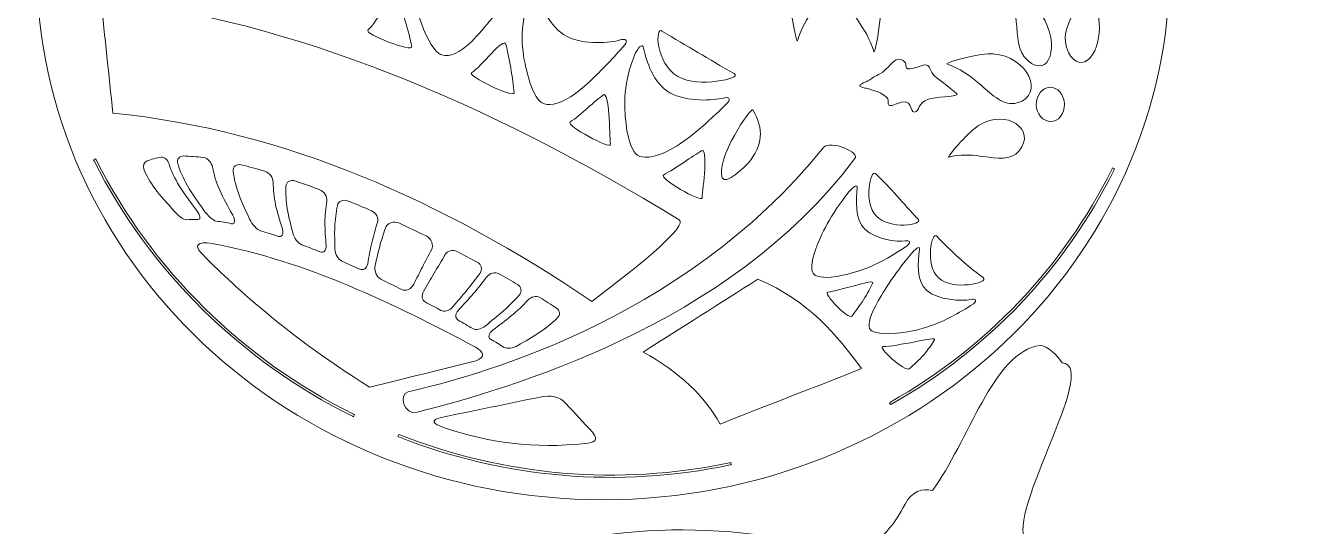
# Model space of a CAD drawing. Header units: centimetres. Extents: x -22.5 to 21.2, y -16.4 to 15.5.
# Drawn here: x -22.54 to -7.45, y -0.91 to 4.98 of the extents above; entities that cross this region are included whole.
import ezdxf

# ---------------------------------------------------------------- set-up
doc = ezdxf.new("R2010")
doc.units = ezdxf.units.CM
doc.header["$MEASUREMENT"] = 0
doc.layers.add('layer 1', color=7, linetype='Continuous')

msp = doc.modelspace()

# ---------------------------------------------------------------- linework, layer by layer
at = {"layer": 'layer 1', "color": 250, "lineweight": 9}
for points, knots in [([(-9.06536, 5.69932), (-9.06784, 5.69932), (-9.06914, 5.69932), (-9.06914, 5.69932), (-9.06914, 5.69932), (-8.92865, 7.80084), (-9.8198, 9.93828), (-11.4988, 11.32649), (-11.4988, 11.32649), (-11.52629, 11.44454), (-11.5877, 11.63869), (-11.6837, 11.72987), (-11.6837, 11.72987), (-11.97828, 11.96135), (-11.42037, 12.57154), (-11.77544, 12.74838), (-11.77544, 12.74838), (-12.1509, 12.94857), (-10.91594, 14.83874), (-11.38669, 14.86923), (-11.38669, 14.86923), (-11.42521, 14.9367), (-11.56457, 15.08459), (-11.64624, 15.07427), (-11.64624, 15.07427), (-12.19786, 15.00457), (-12.49537, 13.92631), (-12.91246, 13.36741), (-12.91246, 13.36741), (-13.03745, 13.39022), (-13.15153, 13.36417), (-13.23609, 13.20498), (-13.23609, 13.20498), (-13.35725, 12.98451), (-13.48688, 12.78333), (-13.6657, 12.76017), (-13.6657, 12.76017), (-13.79674, 12.74318), (-14.00272, 12.71655), (-14.15212, 12.68315), (-14.15212, 12.68315), (-17.14998, 13.46375), (-20.36092, 12.11421), (-21.76948, 9.28622), (-21.76948, 9.28622), (-22.34258, 8.13559), (-22.5406, 6.89419), (-22.41024, 5.69698), (-22.41024, 5.69698), (-22.41016, 5.6962), (-22.4097, 5.69932), (-22.41049, 5.69932), (-22.41049, 5.69932), (-22.41049, 2.2202), (-19.42309, -0.60017), (-15.73793, -0.60017), (-15.73793, -0.60017), (-12.05276, -0.60017), (-9.06536, 2.2202), (-9.06536, 5.69932)], [0, 0, 0, 0, 0.0625, 0.0625, 0.0625, 0.0625, 0.125, 0.125, 0.125, 0.125, 0.1875, 0.1875, 0.1875, 0.1875, 0.25, 0.25, 0.25, 0.25, 0.3125, 0.3125, 0.3125, 0.3125, 0.375, 0.375, 0.375, 0.375, 0.4375, 0.4375, 0.4375, 0.4375, 0.5, 0.5, 0.5, 0.5, 0.5625, 0.5625, 0.5625, 0.5625, 0.625, 0.625, 0.625, 0.625, 0.6875, 0.6875, 0.6875, 0.6875, 0.75, 0.75, 0.75, 0.75, 0.8125, 0.8125, 0.8125, 0.8125, 0.875, 0.875, 0.875, 0.875, 1, 1, 1, 1]), ([(-17.92928, 5.93019), (-17.8933, 6.03159), (-17.85942, 6.0501), (-17.84253, 6.00112), (-17.84253, 6.00112), (-17.79153, 5.85323), (-17.67228, 5.58118), (-17.46158, 5.48963), (-17.46158, 5.48963), (-17.24145, 5.39394), (-16.93162, 5.44023), (-16.82309, 5.4816), (-16.82309, 5.4816), (-16.76869, 5.50238), (-16.72317, 5.48734), (-16.76256, 5.42779), (-16.76256, 5.42779), (-16.89424, 5.25496), (-17.0095, 5.11927), (-17.1027, 5.00603), (-17.1027, 5.00603), (-17.19404, 4.89498), (-17.27108, 4.80903), (-17.34004, 4.74964), (-17.34004, 4.74964), (-17.47669, 4.63194), (-17.59284, 4.61626), (-17.65458, 4.64419), (-17.65458, 4.64419), (-17.71721, 4.67248), (-17.80474, 4.79938), (-17.8841, 5.02322), (-17.8841, 5.02322), (-17.9238, 5.1351), (-17.96365, 5.26967), (-17.97812, 5.4249), (-17.97812, 5.4249), (-17.99232, 5.57658), (-17.97849, 5.74759), (-17.92928, 5.93019)], [0, 0, 0, 0, 0.09090909, 0.09090909, 0.09090909, 0.09090909, 0.18181818, 0.18181818, 0.18181818, 0.18181818, 0.27272727, 0.27272727, 0.27272727, 0.27272727, 0.36363636, 0.36363636, 0.36363636, 0.36363636, 0.45454545, 0.45454545, 0.45454545, 0.45454545, 0.54545455, 0.54545455, 0.54545455, 0.54545455, 0.63636364, 0.63636364, 0.63636364, 0.63636364, 0.72727273, 0.72727273, 0.72727273, 0.72727273, 0.81818182, 0.81818182, 0.81818182, 0.81818182, 1, 1, 1, 1]), ([(-13.45321, 4.80592), (-13.4792, 4.84812), (-13.54956, 5.2312), (-13.54008, 5.38236), (-13.54008, 5.38236), (-13.51316, 5.81147), (-13.14436, 5.99222), (-13.06856, 5.6383), (-13.06856, 5.6383), (-13.0334, 5.47418), (-13.148, 5.3371), (-13.2403, 5.20667), (-13.2403, 5.20667), (-13.32189, 5.09138), (-13.3767, 5.01562), (-13.43373, 4.85836), (-13.43373, 4.85836), (-13.43906, 4.84371), (-13.45157, 4.8033), (-13.45321, 4.80592)], [0, 0, 0, 0, 0.16666667, 0.16666667, 0.16666667, 0.16666667, 0.33333333, 0.33333333, 0.33333333, 0.33333333, 0.5, 0.5, 0.5, 0.5, 0.66666667, 0.66666667, 0.66666667, 0.66666667, 1, 1, 1, 1]), ([(-12.54894, 4.67596), (-12.52384, 4.71678), (-12.46078, 5.09568), (-12.47028, 5.24762), (-12.47028, 5.24762), (-12.49706, 5.67694), (-12.85765, 5.8748), (-12.93616, 5.52367), (-12.93616, 5.52367), (-12.97273, 5.36007), (-12.85664, 5.21655), (-12.76533, 5.08246), (-12.76533, 5.08246), (-12.68388, 4.96276), (-12.62996, 4.88708), (-12.56753, 4.72874), (-12.56753, 4.72874), (-12.56169, 4.71383), (-12.55014, 4.67402), (-12.54894, 4.67596)], [0, 0, 0, 0, 0.16666667, 0.16666667, 0.16666667, 0.16666667, 0.33333333, 0.33333333, 0.33333333, 0.33333333, 0.5, 0.5, 0.5, 0.5, 0.66666667, 0.66666667, 0.66666667, 0.66666667, 1, 1, 1, 1]), ([(-10.04744, 5.6037), (-10.0213, 5.5627), (-9.90848, 5.17954), (-9.89768, 5.02332), (-9.89768, 5.02332), (-9.86714, 4.58172), (-10.16909, 4.37627), (-10.28166, 4.72955), (-10.28166, 4.72955), (-10.33384, 4.89316), (-10.24632, 5.0386), (-10.1813, 5.17808), (-10.1813, 5.17808), (-10.12385, 5.30116), (-10.08722, 5.38375), (-10.056, 5.54638), (-10.056, 5.54638), (-10.05286, 5.56288), (-10.04834, 5.60515), (-10.04744, 5.6037)], [0, 0, 0, 0, 0.16666667, 0.16666667, 0.16666667, 0.16666667, 0.33333333, 0.33333333, 0.33333333, 0.33333333, 0.5, 0.5, 0.5, 0.5, 0.66666667, 0.66666667, 0.66666667, 0.66666667, 1, 1, 1, 1]), ([(-10.95692, 5.49295), (-10.91453, 5.47783), (-10.65433, 5.23234), (-10.57418, 5.10666), (-10.57418, 5.10666), (-10.34829, 4.75226), (-10.4857, 4.35338), (-10.73994, 4.57371), (-10.73994, 4.57371), (-10.86068, 4.67836), (-10.86072, 4.86486), (-10.87388, 5.0323), (-10.87388, 5.0323), (-10.88544, 5.17898), (-10.89094, 5.27734), (-10.93914, 5.43855), (-10.93914, 5.43855), (-10.9433, 5.45252), (-10.95832, 5.49342), (-10.95692, 5.49295)], [0, 0, 0, 0, 0.16666667, 0.16666667, 0.16666667, 0.16666667, 0.33333333, 0.33333333, 0.33333333, 0.33333333, 0.5, 0.5, 0.5, 0.5, 0.66666667, 0.66666667, 0.66666667, 0.66666667, 1, 1, 1, 1]), ([(-21.65405, 5.29526), (-19.37206, 5.04246), (-17.10365, 4.0762), (-14.84308, 2.69746), (-14.84308, 2.69746), (-14.74956, 2.62708), (-15.20913, 2.23947), (-15.87104, 1.73587), (-15.87104, 1.73587), (-17.62676, 2.91879), (-19.48136, 3.75064), (-21.51318, 3.95375), (-21.51318, 3.95375), (-21.5601, 4.40092), (-21.60709, 4.84807), (-21.65405, 5.29526)], [0, 0, 0, 0, 0.2, 0.2, 0.2, 0.2, 0.4, 0.4, 0.4, 0.4, 0.6, 0.6, 0.6, 0.6, 1, 1, 1, 1]), ([(-18.50908, 4.93172), (-18.56156, 4.89074), (-17.97902, 4.66295), (-17.99317, 4.73803), (-17.99317, 4.73803), (-18.00832, 4.81852), (-18.03897, 4.93148), (-18.07084, 5.04196), (-18.07084, 5.04196), (-18.10305, 5.15356), (-18.13593, 5.26142), (-18.15781, 5.32914), (-18.15781, 5.32914), (-18.17334, 5.37726), (-18.2437, 5.30192), (-18.31337, 5.2), (-18.31337, 5.2), (-18.38318, 5.09784), (-18.45992, 4.97015), (-18.50908, 4.93172)], [0, 0, 0, 0, 0.16666667, 0.16666667, 0.16666667, 0.16666667, 0.33333333, 0.33333333, 0.33333333, 0.33333333, 0.5, 0.5, 0.5, 0.5, 0.66666667, 0.66666667, 0.66666667, 0.66666667, 1, 1, 1, 1]), ([(-16.60946, 5.32206), (-16.56713, 5.41874), (-16.53349, 5.43364), (-16.51977, 5.38526), (-16.51977, 5.38526), (-16.47706, 5.23508), (-16.37561, 4.9634), (-16.17101, 4.85982), (-16.17101, 4.85982), (-15.96094, 4.75351), (-15.64782, 4.78114), (-15.53976, 4.81583), (-15.53976, 4.81583), (-15.48378, 4.83382), (-15.44036, 4.8166), (-15.48301, 4.76023), (-15.48301, 4.76023), (-15.62505, 4.59779), (-15.74856, 4.4711), (-15.85222, 4.36967), (-15.85222, 4.36967), (-15.955, 4.26911), (-16.04493, 4.19587), (-16.12294, 4.14575), (-16.12294, 4.14575), (-16.27749, 4.04646), (-16.39796, 4.04168), (-16.45604, 4.07326), (-16.45604, 4.07326), (-16.5171, 4.10648), (-16.58809, 4.23418), (-16.64018, 4.44974), (-16.64018, 4.44974), (-16.6664, 4.55823), (-16.69282, 4.68911), (-16.6935, 4.83766), (-16.6935, 4.83766), (-16.69418, 4.98447), (-16.6691, 5.14779), (-16.60946, 5.32206)], [0, 0, 0, 0, 0.09090909, 0.09090909, 0.09090909, 0.09090909, 0.18181818, 0.18181818, 0.18181818, 0.18181818, 0.27272727, 0.27272727, 0.27272727, 0.27272727, 0.36363636, 0.36363636, 0.36363636, 0.36363636, 0.45454545, 0.45454545, 0.45454545, 0.45454545, 0.54545455, 0.54545455, 0.54545455, 0.54545455, 0.63636364, 0.63636364, 0.63636364, 0.63636364, 0.72727273, 0.72727273, 0.72727273, 0.72727273, 0.81818182, 0.81818182, 0.81818182, 0.81818182, 1, 1, 1, 1]), ([(-15.04774, 4.92095), (-15.12808, 4.9818), (-15.1255, 4.5426), (-14.85905, 4.38591), (-14.85905, 4.38591), (-14.73218, 4.31127), (-14.54673, 4.30991), (-14.40421, 4.32868), (-14.40421, 4.32868), (-14.25381, 4.34851), (-14.14168, 4.38626), (-14.19725, 4.42076), (-14.19725, 4.42076), (-14.50382, 4.59639), (-14.74468, 4.74028), (-15.04774, 4.92095)], [0, 0, 0, 0, 0.2, 0.2, 0.2, 0.2, 0.4, 0.4, 0.4, 0.4, 0.6, 0.6, 0.6, 0.6, 1, 1, 1, 1]), ([(-17.2895, 4.43028), (-17.34826, 4.39756), (-16.78454, 4.1216), (-16.78894, 4.19402), (-16.78894, 4.19402), (-16.79357, 4.27107), (-16.8093, 4.37974), (-16.82784, 4.48616), (-16.82784, 4.48616), (-16.8465, 4.59339), (-16.86825, 4.69764), (-16.88362, 4.7638), (-16.88362, 4.7638), (-16.89452, 4.81051), (-16.9719, 4.74568), (-17.0547, 4.65803), (-17.0547, 4.65803), (-17.13813, 4.56978), (-17.23414, 4.46108), (-17.2895, 4.43028)], [0, 0, 0, 0, 0.16666667, 0.16666667, 0.16666667, 0.16666667, 0.33333333, 0.33333333, 0.33333333, 0.33333333, 0.5, 0.5, 0.5, 0.5, 0.66666667, 0.66666667, 0.66666667, 0.66666667, 1, 1, 1, 1]), ([(-15.35796, 4.66251), (-15.30916, 4.75466), (-15.27486, 4.76906), (-15.26416, 4.72026), (-15.26416, 4.72026), (-15.23152, 4.5716), (-15.15025, 4.30199), (-14.95461, 4.19406), (-14.95461, 4.19406), (-14.75286, 4.08271), (-14.43796, 4.10099), (-14.32581, 4.13147), (-14.32581, 4.13147), (-14.26842, 4.1471), (-14.22661, 4.13003), (-14.2738, 4.07614), (-14.2738, 4.07614), (-14.42748, 3.9216), (-14.5618, 3.80256), (-14.67688, 3.70922), (-14.67688, 3.70922), (-14.79144, 3.61627), (-14.89248, 3.55027), (-14.97982, 3.50631), (-14.97982, 3.50631), (-15.15285, 3.41916), (-15.27874, 3.42247), (-15.333, 3.4558), (-15.333, 3.4558), (-15.39022, 3.49098), (-15.44462, 3.61559), (-15.46966, 3.82246), (-15.46966, 3.82246), (-15.48237, 3.92752), (-15.4923, 4.05355), (-15.47884, 4.19568), (-15.47884, 4.19568), (-15.46542, 4.33743), (-15.42885, 4.49484), (-15.35796, 4.66251)], [0, 0, 0, 0, 0.09090909, 0.09090909, 0.09090909, 0.09090909, 0.18181818, 0.18181818, 0.18181818, 0.18181818, 0.27272727, 0.27272727, 0.27272727, 0.27272727, 0.36363636, 0.36363636, 0.36363636, 0.36363636, 0.45454545, 0.45454545, 0.45454545, 0.45454545, 0.54545455, 0.54545455, 0.54545455, 0.54545455, 0.63636364, 0.63636364, 0.63636364, 0.63636364, 0.72727273, 0.72727273, 0.72727273, 0.72727273, 0.81818182, 0.81818182, 0.81818182, 0.81818182, 1, 1, 1, 1]), ([(-12.48638, 4.19752), (-12.48682, 4.19747), (-12.6078, 4.24392), (-12.64177, 4.24594), (-12.64177, 4.24594), (-12.65622, 4.24683), (-12.704, 4.26454), (-12.71801, 4.27306), (-12.71801, 4.27306), (-12.6924, 4.32447), (-12.64166, 4.30524), (-12.57261, 4.36474), (-12.57261, 4.36474), (-12.51642, 4.41315), (-12.48786, 4.3846), (-12.37928, 4.4993), (-12.37928, 4.4993), (-12.323, 4.55875), (-12.25612, 4.63979), (-12.17986, 4.54595), (-12.17986, 4.54595), (-12.15718, 4.51807), (-12.22201, 4.42751), (-12.01809, 4.50371), (-12.01809, 4.50371), (-11.8687, 4.55952), (-11.91152, 4.47075), (-11.85257, 4.40882), (-11.85257, 4.40882), (-11.81222, 4.36643), (-11.56448, 4.18212), (-11.56945, 4.17306), (-11.56945, 4.17306), (-11.58297, 4.14828), (-11.8381, 4.14359), (-11.9073, 4.11874), (-11.9073, 4.11874), (-12.04654, 4.06879), (-12.00576, 3.97788), (-12.07257, 3.96711), (-12.07257, 3.96711), (-12.1431, 3.95574), (-12.07029, 4.16227), (-12.29578, 4.05962), (-12.29578, 4.05962), (-12.42922, 3.99887), (-12.3602, 4.10719), (-12.39444, 4.13519), (-12.39444, 4.13519), (-12.40388, 4.14288), (-12.47946, 4.19856), (-12.48638, 4.19752)], [0, 0, 0, 0, 0.07142857, 0.07142857, 0.07142857, 0.07142857, 0.14285714, 0.14285714, 0.14285714, 0.14285714, 0.21428571, 0.21428571, 0.21428571, 0.21428571, 0.28571429, 0.28571429, 0.28571429, 0.28571429, 0.35714286, 0.35714286, 0.35714286, 0.35714286, 0.42857143, 0.42857143, 0.42857143, 0.42857143, 0.5, 0.5, 0.5, 0.5, 0.57142857, 0.57142857, 0.57142857, 0.57142857, 0.64285714, 0.64285714, 0.64285714, 0.64285714, 0.71428571, 0.71428571, 0.71428571, 0.71428571, 0.78571429, 0.78571429, 0.78571429, 0.78571429, 0.85714286, 0.85714286, 0.85714286, 0.85714286, 1, 1, 1, 1]), ([(-11.69292, 4.53586), (-11.65336, 4.56703), (-11.29268, 4.66335), (-11.14776, 4.65258), (-11.14776, 4.65258), (-10.73812, 4.62212), (-10.53056, 4.1712), (-10.86244, 4.07408), (-10.86244, 4.07408), (-11.01892, 4.0283), (-11.1581, 4.17094), (-11.28937, 4.28155), (-11.28937, 4.28155), (-11.40745, 4.38106), (-11.48409, 4.44448), (-11.64064, 4.51396), (-11.64064, 4.51396), (-11.6556, 4.52059), (-11.69449, 4.5346), (-11.69292, 4.53586)], [0, 0, 0, 0, 0.16666667, 0.16666667, 0.16666667, 0.16666667, 0.33333333, 0.33333333, 0.33333333, 0.33333333, 0.5, 0.5, 0.5, 0.5, 0.66666667, 0.66666667, 0.66666667, 0.66666667, 1, 1, 1, 1]), ([(-10.38574, 4.22698), (-10.30785, 4.16642), (-10.2829, 4.03804), (-10.33198, 3.94444), (-10.33198, 3.94444), (-10.38108, 3.8509), (-10.48318, 3.82772), (-10.56108, 3.88827), (-10.56108, 3.88827), (-10.63898, 3.94879), (-10.66264, 4.0698), (-10.61353, 4.16339), (-10.61353, 4.16339), (-10.56448, 4.25695), (-10.46365, 4.28748), (-10.38574, 4.22698)], [0, 0, 0, 0, 0.2, 0.2, 0.2, 0.2, 0.4, 0.4, 0.4, 0.4, 0.6, 0.6, 0.6, 0.6, 1, 1, 1, 1]), ([(-15.65309, 3.58476), (-15.64545, 3.52086), (-16.18797, 3.80866), (-16.12678, 3.84962), (-16.12678, 3.84962), (-16.06566, 3.89054), (-15.99104, 3.95447), (-15.92093, 4.01543), (-15.92093, 4.01543), (-15.85066, 4.07654), (-15.78306, 4.13502), (-15.73688, 4.16864), (-15.73688, 4.16864), (-15.70385, 4.19275), (-15.68361, 4.07763), (-15.67192, 3.94063), (-15.67192, 3.94063), (-15.66029, 3.80494), (-15.6609, 3.64978), (-15.65309, 3.58476)], [0, 0, 0, 0, 0.16666667, 0.16666667, 0.16666667, 0.16666667, 0.33333333, 0.33333333, 0.33333333, 0.33333333, 0.5, 0.5, 0.5, 0.5, 0.66666667, 0.66666667, 0.66666667, 0.66666667, 1, 1, 1, 1]), ([(-13.97489, 3.99162), (-13.84693, 3.7677), (-13.85789, 3.57363), (-14.0281, 3.36846), (-14.0281, 3.36846), (-14.06417, 3.32506), (-14.30278, 3.09768), (-14.3365, 3.19119), (-14.3365, 3.19119), (-14.41705, 3.41466), (-13.99769, 4.03146), (-13.97489, 3.99162)], [0, 0, 0, 0, 0.25, 0.25, 0.25, 0.25, 0.5, 0.5, 0.5, 0.5, 1, 1, 1, 1]), ([(-11.67178, 3.43498), (-11.657, 3.48052), (-11.42644, 3.74235), (-11.31282, 3.81179), (-11.31282, 3.81179), (-10.99036, 4.00894), (-10.63348, 3.76424), (-10.84001, 3.50926), (-10.84001, 3.50926), (-10.93702, 3.38952), (-11.1062, 3.42583), (-11.25652, 3.44256), (-11.25652, 3.44256), (-11.38748, 3.45711), (-11.47612, 3.47155), (-11.62364, 3.44538), (-11.62364, 3.44538), (-11.63674, 3.44304), (-11.67234, 3.43322), (-11.67178, 3.43498)], [0, 0, 0, 0, 0.16666667, 0.16666667, 0.16666667, 0.16666667, 0.33333333, 0.33333333, 0.33333333, 0.33333333, 0.5, 0.5, 0.5, 0.5, 0.66666667, 0.66666667, 0.66666667, 0.66666667, 1, 1, 1, 1]), ([(-18.03614, 0.67006), (-18.15076, 0.64248), (-18.088, 0.38812), (-17.92844, 0.43074), (-17.92844, 0.43074), (-16.89604, 0.69963), (-14.26002, 1.42979), (-12.7801, 3.41415), (-12.7801, 3.41415), (-12.69573, 3.49071), (-13.068, 3.64279), (-13.144, 3.5483), (-13.144, 3.5483), (-14.82782, 1.4543), (-17.36706, 0.82868), (-18.03614, 0.67006)], [0, 0, 0, 0, 0.2, 0.2, 0.2, 0.2, 0.4, 0.4, 0.4, 0.4, 0.6, 0.6, 0.6, 0.6, 1, 1, 1, 1]), ([(-14.57481, 2.95548), (-14.57584, 2.89406), (-15.09568, 3.1909), (-15.02666, 3.22715), (-15.02666, 3.22715), (-14.95765, 3.2634), (-14.8708, 3.31996), (-14.78948, 3.37398), (-14.78948, 3.37398), (-14.70834, 3.42791), (-14.63137, 3.47986), (-14.58066, 3.51074), (-14.58066, 3.51074), (-14.54501, 3.53244), (-14.5367, 3.42199), (-14.54298, 3.29212), (-14.54298, 3.29212), (-14.54925, 3.16299), (-14.57374, 3.01708), (-14.57481, 2.95548)], [0, 0, 0, 0, 0.16666667, 0.16666667, 0.16666667, 0.16666667, 0.33333333, 0.33333333, 0.33333333, 0.33333333, 0.5, 0.5, 0.5, 0.5, 0.66666667, 0.66666667, 0.66666667, 0.66666667, 1, 1, 1, 1]), ([(-18.69289, 0.38383), (-20.00513, 1.03743), (-21.07066, 2.08363), (-21.73542, 3.39126), (-21.73542, 3.39126), (-21.73542, 3.39126), (-21.74148, 3.40314), (-21.74148, 3.40314), (-21.74148, 3.40314), (-21.74148, 3.40314), (-21.7177, 3.41523), (-21.7177, 3.41523), (-21.7177, 3.41523), (-21.7177, 3.41523), (-21.71166, 3.40334), (-21.71166, 3.40334), (-21.71166, 3.40334), (-21.04948, 2.10082), (-19.98812, 1.05875), (-18.681, 0.4077), (-18.681, 0.4077), (-18.681, 0.4077), (-18.66906, 0.40175), (-18.66906, 0.40175), (-18.66906, 0.40175), (-18.66906, 0.40175), (-18.68096, 0.37788), (-18.68096, 0.37788), (-18.68096, 0.37788), (-18.68096, 0.37788), (-18.69289, 0.38383), (-18.69289, 0.38383)], [0, 0, 0, 0, 0.11111111, 0.11111111, 0.11111111, 0.11111111, 0.22222222, 0.22222222, 0.22222222, 0.22222222, 0.33333333, 0.33333333, 0.33333333, 0.33333333, 0.44444444, 0.44444444, 0.44444444, 0.44444444, 0.55555556, 0.55555556, 0.55555556, 0.55555556, 0.66666667, 0.66666667, 0.66666667, 0.66666667, 0.77777778, 0.77777778, 0.77777778, 0.77777778, 1, 1, 1, 1]), ([(-21.11124, 3.39102), (-21.05954, 3.4081), (-21.00604, 3.42742), (-20.94538, 3.43586), (-20.94538, 3.43586), (-20.90512, 3.44146), (-20.86676, 3.4015), (-20.85128, 3.35196), (-20.85128, 3.35196), (-20.82553, 3.2697), (-20.78573, 3.18492), (-20.73141, 3.09719), (-20.73141, 3.09719), (-20.67321, 3.00312), (-20.60094, 2.90894), (-20.52853, 2.81124), (-20.52853, 2.81124), (-20.48165, 2.74796), (-20.47481, 2.69978), (-20.5082, 2.70106), (-20.5082, 2.70106), (-20.5584, 2.70294), (-20.60504, 2.69983), (-20.6505, 2.69746), (-20.6505, 2.69746), (-20.67866, 2.69599), (-20.73954, 2.74211), (-20.79165, 2.80063), (-20.79165, 2.80063), (-20.87233, 2.89123), (-20.95236, 2.9777), (-21.01776, 3.06459), (-21.01776, 3.06459), (-21.07698, 3.14336), (-21.12088, 3.21991), (-21.14849, 3.2928), (-21.14849, 3.2928), (-21.16481, 3.3359), (-21.14328, 3.3804), (-21.11124, 3.39102)], [0, 0, 0, 0, 0.09090909, 0.09090909, 0.09090909, 0.09090909, 0.18181818, 0.18181818, 0.18181818, 0.18181818, 0.27272727, 0.27272727, 0.27272727, 0.27272727, 0.36363636, 0.36363636, 0.36363636, 0.36363636, 0.45454545, 0.45454545, 0.45454545, 0.45454545, 0.54545455, 0.54545455, 0.54545455, 0.54545455, 0.63636364, 0.63636364, 0.63636364, 0.63636364, 0.72727273, 0.72727273, 0.72727273, 0.72727273, 0.81818182, 0.81818182, 0.81818182, 0.81818182, 1, 1, 1, 1]), ([(-20.68162, 3.449), (-20.60596, 3.44519), (-20.52902, 3.44207), (-20.4475, 3.43067), (-20.4475, 3.43067), (-20.39489, 3.42332), (-20.35052, 3.37143), (-20.34018, 3.31704), (-20.34018, 3.31704), (-20.32357, 3.22983), (-20.2959, 3.13984), (-20.25552, 3.04787), (-20.25552, 3.04787), (-20.21277, 2.95059), (-20.15709, 2.85346), (-20.10197, 2.75302), (-20.10197, 2.75302), (-20.0666, 2.68854), (-20.07441, 2.64332), (-20.11449, 2.65175), (-20.11449, 2.65175), (-20.17744, 2.6649), (-20.2373, 2.67346), (-20.29644, 2.68228), (-20.29644, 2.68228), (-20.33337, 2.68783), (-20.39577, 2.74348), (-20.44049, 2.80763), (-20.44049, 2.80763), (-20.50976, 2.9069), (-20.57918, 3.0026), (-20.63453, 3.09848), (-20.63453, 3.09848), (-20.68598, 3.18766), (-20.7241, 3.27508), (-20.74848, 3.35922), (-20.74848, 3.35922), (-20.76344, 3.41068), (-20.72886, 3.45136), (-20.68162, 3.449)], [0, 0, 0, 0, 0.09090909, 0.09090909, 0.09090909, 0.09090909, 0.18181818, 0.18181818, 0.18181818, 0.18181818, 0.27272727, 0.27272727, 0.27272727, 0.27272727, 0.36363636, 0.36363636, 0.36363636, 0.36363636, 0.45454545, 0.45454545, 0.45454545, 0.45454545, 0.54545455, 0.54545455, 0.54545455, 0.54545455, 0.63636364, 0.63636364, 0.63636364, 0.63636364, 0.72727273, 0.72727273, 0.72727273, 0.72727273, 0.81818182, 0.81818182, 0.81818182, 0.81818182, 1, 1, 1, 1]), ([(-20.00044, 3.34452), (-19.91097, 3.3239), (-19.81924, 3.29724), (-19.72705, 3.27031), (-19.72705, 3.27031), (-19.66905, 3.25336), (-19.6261, 3.19487), (-19.62536, 3.13955), (-19.62536, 3.13955), (-19.62428, 3.05326), (-19.61553, 2.96424), (-19.59672, 2.87388), (-19.59672, 2.87388), (-19.57717, 2.77999), (-19.54662, 2.68558), (-19.51742, 2.58918), (-19.51742, 2.58918), (-19.49853, 2.52682), (-19.52225, 2.48822), (-19.56648, 2.50247), (-19.56648, 2.50247), (-19.6358, 2.52487), (-19.70502, 2.54774), (-19.77338, 2.56715), (-19.77338, 2.56715), (-19.81589, 2.57928), (-19.87246, 2.64062), (-19.90245, 2.70506), (-19.90245, 2.70506), (-19.94878, 2.80471), (-19.99562, 2.90171), (-20.03052, 2.99835), (-20.03052, 2.99835), (-20.0638, 3.09046), (-20.08497, 3.18062), (-20.09624, 3.26807), (-20.09624, 3.26807), (-20.10334, 3.32303), (-20.0564, 3.35746), (-20.00044, 3.34452)], [0, 0, 0, 0, 0.09090909, 0.09090909, 0.09090909, 0.09090909, 0.18181818, 0.18181818, 0.18181818, 0.18181818, 0.27272727, 0.27272727, 0.27272727, 0.27272727, 0.36363636, 0.36363636, 0.36363636, 0.36363636, 0.45454545, 0.45454545, 0.45454545, 0.45454545, 0.54545455, 0.54545455, 0.54545455, 0.54545455, 0.63636364, 0.63636364, 0.63636364, 0.63636364, 0.72727273, 0.72727273, 0.72727273, 0.72727273, 0.81818182, 0.81818182, 0.81818182, 0.81818182, 1, 1, 1, 1]), ([(-19.36182, 3.15344), (-19.26905, 3.12186), (-19.17557, 3.08824), (-19.08237, 3.05276), (-19.08237, 3.05276), (-19.02356, 3.03034), (-18.98657, 2.96908), (-18.99456, 2.91519), (-18.99456, 2.91519), (-19.00694, 2.83207), (-19.01556, 2.74766), (-19.01608, 2.66126), (-19.01608, 2.66126), (-19.01654, 2.57351), (-19.00832, 2.48416), (-19.00157, 2.39402), (-19.00157, 2.39402), (-18.99721, 2.33548), (-19.03194, 2.30259), (-19.07668, 2.32056), (-19.07668, 2.32056), (-19.14812, 2.34928), (-19.21896, 2.37812), (-19.28928, 2.40428), (-19.28928, 2.40428), (-19.33361, 2.42078), (-19.38001, 2.48382), (-19.39565, 2.5456), (-19.39565, 2.5456), (-19.41969, 2.6407), (-19.44481, 2.73442), (-19.45969, 2.82694), (-19.45969, 2.82694), (-19.47417, 2.91676), (-19.47841, 3.00472), (-19.47653, 3.09058), (-19.47653, 3.09058), (-19.47532, 3.14562), (-19.42117, 3.17364), (-19.36182, 3.15344)], [0, 0, 0, 0, 0.09090909, 0.09090909, 0.09090909, 0.09090909, 0.18181818, 0.18181818, 0.18181818, 0.18181818, 0.27272727, 0.27272727, 0.27272727, 0.27272727, 0.36363636, 0.36363636, 0.36363636, 0.36363636, 0.45454545, 0.45454545, 0.45454545, 0.45454545, 0.54545455, 0.54545455, 0.54545455, 0.54545455, 0.63636364, 0.63636364, 0.63636364, 0.63636364, 0.72727273, 0.72727273, 0.72727273, 0.72727273, 0.81818182, 0.81818182, 0.81818182, 0.81818182, 1, 1, 1, 1]), ([(-12.53302, 3.24216), (-12.58737, 3.29712), (-12.68358, 2.90771), (-12.52045, 2.73916), (-12.52045, 2.73916), (-12.44261, 2.65864), (-12.30366, 2.63223), (-12.19328, 2.63498), (-12.19328, 2.63498), (-12.08178, 2.6378), (-11.99797, 2.66828), (-12.03061, 2.70515), (-12.03061, 2.70515), (-12.12004, 2.80083), (-12.19897, 2.88883), (-12.27784, 2.97686), (-12.27784, 2.97686), (-12.35681, 3.06488), (-12.43816, 3.15086), (-12.53302, 3.24216)], [0, 0, 0, 0, 0.16666667, 0.16666667, 0.16666667, 0.16666667, 0.33333333, 0.33333333, 0.33333333, 0.33333333, 0.5, 0.5, 0.5, 0.5, 0.66666667, 0.66666667, 0.66666667, 0.66666667, 1, 1, 1, 1]), ([(-9.72201, 3.28563), (-10.30256, 2.12002), (-11.20992, 1.16638), (-12.3436, 0.52635), (-12.3436, 0.52635), (-12.3436, 0.52635), (-12.35521, 0.5198), (-12.35521, 0.5198), (-12.35521, 0.5198), (-12.35521, 0.5198), (-12.36832, 0.54302), (-12.36832, 0.54302), (-12.36832, 0.54302), (-12.36832, 0.54302), (-12.35672, 0.54958), (-12.35672, 0.54958), (-12.35672, 0.54958), (-11.22766, 1.18698), (-10.32405, 2.13667), (-9.74588, 3.29752), (-9.74588, 3.29752), (-9.74588, 3.29752), (-9.73993, 3.30946), (-9.73993, 3.30946), (-9.73993, 3.30946), (-9.73993, 3.30946), (-9.71606, 3.29756), (-9.71606, 3.29756), (-9.71606, 3.29756), (-9.71606, 3.29756), (-9.72201, 3.28563), (-9.72201, 3.28563)], [0, 0, 0, 0, 0.11111111, 0.11111111, 0.11111111, 0.11111111, 0.22222222, 0.22222222, 0.22222222, 0.22222222, 0.33333333, 0.33333333, 0.33333333, 0.33333333, 0.44444444, 0.44444444, 0.44444444, 0.44444444, 0.55555556, 0.55555556, 0.55555556, 0.55555556, 0.66666667, 0.66666667, 0.66666667, 0.66666667, 0.77777778, 0.77777778, 0.77777778, 0.77777778, 1, 1, 1, 1]), ([(-12.84441, 3.02515), (-12.77884, 3.10154), (-12.7452, 3.11254), (-12.74922, 3.07035), (-12.74922, 3.07035), (-12.76152, 2.94162), (-12.77937, 2.70335), (-12.65596, 2.58592), (-12.65596, 2.58592), (-12.52834, 2.46444), (-12.276, 2.4351), (-12.1828, 2.44895), (-12.1828, 2.44895), (-12.13521, 2.45603), (-12.10764, 2.43635), (-12.15657, 2.39336), (-12.15657, 2.39336), (-12.32026, 2.28), (-12.46682, 2.19931), (-12.59616, 2.14491), (-12.59616, 2.14491), (-12.7274, 2.0897), (-12.83969, 2.05874), (-12.93158, 2.03966), (-12.93158, 2.03966), (-13.11446, 2.00167), (-13.21953, 2.02162), (-13.25545, 2.05463), (-13.25545, 2.05463), (-13.2923, 2.08852), (-13.29392, 2.1906), (-13.23522, 2.35395), (-13.23522, 2.35395), (-13.20528, 2.4374), (-13.16268, 2.53672), (-13.09962, 2.6498), (-13.09962, 2.6498), (-13.03672, 2.76254), (-12.95509, 2.88938), (-12.84441, 3.02515)], [0, 0, 0, 0, 0.09090909, 0.09090909, 0.09090909, 0.09090909, 0.18181818, 0.18181818, 0.18181818, 0.18181818, 0.27272727, 0.27272727, 0.27272727, 0.27272727, 0.36363636, 0.36363636, 0.36363636, 0.36363636, 0.45454545, 0.45454545, 0.45454545, 0.45454545, 0.54545455, 0.54545455, 0.54545455, 0.54545455, 0.63636364, 0.63636364, 0.63636364, 0.63636364, 0.72727273, 0.72727273, 0.72727273, 0.72727273, 0.81818182, 0.81818182, 0.81818182, 0.81818182, 1, 1, 1, 1]), ([(-18.74048, 2.91822), (-18.64966, 2.88043), (-18.55861, 2.84312), (-18.46845, 2.8039), (-18.46845, 2.8039), (-18.4119, 2.77928), (-18.38121, 2.71643), (-18.39766, 2.66499), (-18.39766, 2.66499), (-18.42286, 2.58603), (-18.44598, 2.50643), (-18.46453, 2.42534), (-18.46453, 2.42534), (-18.48308, 2.34414), (-18.49752, 2.26154), (-18.51169, 2.17836), (-18.51169, 2.17836), (-18.52093, 2.12432), (-18.56569, 2.09694), (-18.60925, 2.11718), (-18.60925, 2.11718), (-18.67842, 2.14927), (-18.74741, 2.18063), (-18.81697, 2.21078), (-18.81697, 2.21078), (-18.86109, 2.2299), (-18.89662, 2.29251), (-18.89794, 2.35031), (-18.89794, 2.35031), (-18.90001, 2.43908), (-18.90393, 2.52751), (-18.8995, 2.61419), (-18.8995, 2.61419), (-18.89514, 2.69972), (-18.88381, 2.78346), (-18.86852, 2.86614), (-18.86852, 2.86614), (-18.85868, 2.91946), (-18.79846, 2.94234), (-18.74048, 2.91822)], [0, 0, 0, 0, 0.09090909, 0.09090909, 0.09090909, 0.09090909, 0.18181818, 0.18181818, 0.18181818, 0.18181818, 0.27272727, 0.27272727, 0.27272727, 0.27272727, 0.36363636, 0.36363636, 0.36363636, 0.36363636, 0.45454545, 0.45454545, 0.45454545, 0.45454545, 0.54545455, 0.54545455, 0.54545455, 0.54545455, 0.63636364, 0.63636364, 0.63636364, 0.63636364, 0.72727273, 0.72727273, 0.72727273, 0.72727273, 0.81818182, 0.81818182, 0.81818182, 0.81818182, 1, 1, 1, 1]), ([(-18.13837, 2.65615), (-18.03228, 2.60699), (-17.92794, 2.55639), (-17.82433, 2.50674), (-17.82433, 2.50674), (-17.75936, 2.4756), (-17.73237, 2.40111), (-17.7627, 2.34238), (-17.7627, 2.34238), (-17.79761, 2.27478), (-17.83397, 2.20806), (-17.86846, 2.14054), (-17.86846, 2.14054), (-17.90297, 2.0731), (-17.93698, 2.00534), (-17.97076, 1.93754), (-17.97076, 1.93754), (-18.00022, 1.87838), (-18.06462, 1.85095), (-18.11528, 1.87699), (-18.11528, 1.87699), (-18.19465, 1.9178), (-18.27529, 1.95742), (-18.35684, 1.9974), (-18.35684, 1.9974), (-18.4084, 2.02272), (-18.43786, 2.09607), (-18.42344, 2.16115), (-18.42344, 2.16115), (-18.40698, 2.23539), (-18.39106, 2.30994), (-18.3713, 2.38299), (-18.3713, 2.38299), (-18.35152, 2.45607), (-18.32845, 2.52792), (-18.3038, 2.5993), (-18.3038, 2.5993), (-18.28229, 2.66154), (-18.20616, 2.68766), (-18.13837, 2.65615)], [0, 0, 0, 0, 0.09090909, 0.09090909, 0.09090909, 0.09090909, 0.18181818, 0.18181818, 0.18181818, 0.18181818, 0.27272727, 0.27272727, 0.27272727, 0.27272727, 0.36363636, 0.36363636, 0.36363636, 0.36363636, 0.45454545, 0.45454545, 0.45454545, 0.45454545, 0.54545455, 0.54545455, 0.54545455, 0.54545455, 0.63636364, 0.63636364, 0.63636364, 0.63636364, 0.72727273, 0.72727273, 0.72727273, 0.72727273, 0.81818182, 0.81818182, 0.81818182, 0.81818182, 1, 1, 1, 1]), ([(-11.81466, 2.50698), (-11.86101, 2.56976), (-11.95984, 2.17239), (-11.79056, 2.01244), (-11.79056, 2.01244), (-11.7088, 1.93522), (-11.55694, 1.92048), (-11.43646, 1.93287), (-11.43646, 1.93287), (-11.31521, 1.94532), (-11.2254, 1.98548), (-11.2655, 2.01622), (-11.2655, 2.01622), (-11.37209, 2.09738), (-11.46522, 2.17211), (-11.55385, 2.25131), (-11.55385, 2.25131), (-11.64136, 2.3296), (-11.72385, 2.41347), (-11.81466, 2.50698)], [0, 0, 0, 0, 0.16666667, 0.16666667, 0.16666667, 0.16666667, 0.33333333, 0.33333333, 0.33333333, 0.33333333, 0.5, 0.5, 0.5, 0.5, 0.66666667, 0.66666667, 0.66666667, 0.66666667, 1, 1, 1, 1]), ([(-18.48932, 0.72527), (-18.04993, 0.83388), (-17.67417, 0.92683), (-17.23482, 1.03546), (-17.23482, 1.03546), (-17.11741, 1.08516), (-17.14994, 1.1402), (-17.24084, 1.19738), (-17.24084, 1.19738), (-18.22072, 1.71482), (-19.22148, 2.20674), (-20.34545, 2.41866), (-20.34545, 2.41866), (-20.51826, 2.45123), (-20.55376, 2.38862), (-20.47832, 2.31147), (-20.47832, 2.31147), (-20.19636, 2.02315), (-19.55204, 1.39307), (-18.48932, 0.72527)], [0, 0, 0, 0, 0.16666667, 0.16666667, 0.16666667, 0.16666667, 0.33333333, 0.33333333, 0.33333333, 0.33333333, 0.5, 0.5, 0.5, 0.5, 0.66666667, 0.66666667, 0.66666667, 0.66666667, 1, 1, 1, 1]), ([(-17.46004, 2.3247), (-17.3801, 2.28375), (-17.30189, 2.24162), (-17.22352, 2.1999), (-17.22352, 2.1999), (-17.17466, 2.17388), (-17.15808, 2.11454), (-17.1897, 2.06992), (-17.1897, 2.06992), (-17.23861, 2.0009), (-17.29077, 1.93331), (-17.34556, 1.86708), (-17.34556, 1.86708), (-17.40069, 1.80044), (-17.45702, 1.73475), (-17.51313, 1.66878), (-17.51313, 1.66878), (-17.5498, 1.62572), (-17.6108, 1.60856), (-17.64929, 1.62968), (-17.64929, 1.62968), (-17.7102, 1.66315), (-17.77196, 1.69608), (-17.83398, 1.72967), (-17.83398, 1.72967), (-17.87301, 1.75079), (-17.88206, 1.80612), (-17.85461, 1.85331), (-17.85461, 1.85331), (-17.81272, 1.92546), (-17.77085, 1.99758), (-17.72833, 2.06946), (-17.72833, 2.06946), (-17.6858, 2.14134), (-17.64277, 2.21296), (-17.60198, 2.28563), (-17.60198, 2.28563), (-17.57542, 2.33294), (-17.51114, 2.35084), (-17.46004, 2.3247)], [0, 0, 0, 0, 0.09090909, 0.09090909, 0.09090909, 0.09090909, 0.18181818, 0.18181818, 0.18181818, 0.18181818, 0.27272727, 0.27272727, 0.27272727, 0.27272727, 0.36363636, 0.36363636, 0.36363636, 0.36363636, 0.45454545, 0.45454545, 0.45454545, 0.45454545, 0.54545455, 0.54545455, 0.54545455, 0.54545455, 0.63636364, 0.63636364, 0.63636364, 0.63636364, 0.72727273, 0.72727273, 0.72727273, 0.72727273, 0.81818182, 0.81818182, 0.81818182, 0.81818182, 1, 1, 1, 1]), ([(-12.1031, 2.30547), (-12.0398, 2.37904), (-12.00889, 2.38739), (-12.01458, 2.34323), (-12.01458, 2.34323), (-12.03129, 2.21247), (-12.05669, 1.9771), (-11.92865, 1.86576), (-11.92865, 1.86576), (-11.795, 1.74956), (-11.5153, 1.7371), (-11.41186, 1.7582), (-11.41186, 1.7582), (-11.35912, 1.76899), (-11.32677, 1.75315), (-11.37934, 1.70822), (-11.37934, 1.70822), (-11.55734, 1.59022), (-11.71986, 1.50675), (-11.86513, 1.4552), (-11.86513, 1.4552), (-12.01177, 1.40307), (-12.13809, 1.3766), (-12.24156, 1.364), (-12.24156, 1.364), (-12.44468, 1.33928), (-12.5571, 1.36807), (-12.59074, 1.40231), (-12.59074, 1.40231), (-12.62552, 1.43771), (-12.6118, 1.53292), (-12.53312, 1.6815), (-12.53312, 1.6815), (-12.49314, 1.75702), (-12.44116, 1.84834), (-12.37036, 1.95238), (-12.37036, 1.95238), (-12.29917, 2.05699), (-12.2135, 2.17728), (-12.1031, 2.30547)], [0, 0, 0, 0, 0.09090909, 0.09090909, 0.09090909, 0.09090909, 0.18181818, 0.18181818, 0.18181818, 0.18181818, 0.27272727, 0.27272727, 0.27272727, 0.27272727, 0.36363636, 0.36363636, 0.36363636, 0.36363636, 0.45454545, 0.45454545, 0.45454545, 0.45454545, 0.54545455, 0.54545455, 0.54545455, 0.54545455, 0.63636364, 0.63636364, 0.63636364, 0.63636364, 0.72727273, 0.72727273, 0.72727273, 0.72727273, 0.81818182, 0.81818182, 0.81818182, 0.81818182, 1, 1, 1, 1]), ([(-16.9662, 2.05952), (-16.89236, 2.01811), (-16.81865, 1.97744), (-16.7467, 1.93575), (-16.7467, 1.93575), (-16.70188, 1.90979), (-16.69229, 1.8516), (-16.72813, 1.81027), (-16.72813, 1.81027), (-16.78429, 1.7454), (-16.84733, 1.68347), (-16.91424, 1.62402), (-16.91424, 1.62402), (-16.98244, 1.56332), (-17.05482, 1.50608), (-17.12629, 1.44767), (-17.12629, 1.44767), (-17.17285, 1.40964), (-17.23934, 1.39524), (-17.27501, 1.41619), (-17.27501, 1.41619), (-17.33178, 1.44964), (-17.38974, 1.48328), (-17.4476, 1.51587), (-17.4476, 1.51587), (-17.48493, 1.53692), (-17.48372, 1.58859), (-17.44517, 1.63079), (-17.44517, 1.63079), (-17.38621, 1.69535), (-17.32652, 1.75959), (-17.26949, 1.82539), (-17.26949, 1.82539), (-17.2128, 1.89071), (-17.15842, 1.95738), (-17.10848, 2.02574), (-17.10848, 2.02574), (-17.07616, 2.06991), (-17.01317, 2.08587), (-16.9662, 2.05952)], [0, 0, 0, 0, 0.09090909, 0.09090909, 0.09090909, 0.09090909, 0.18181818, 0.18181818, 0.18181818, 0.18181818, 0.27272727, 0.27272727, 0.27272727, 0.27272727, 0.36363636, 0.36363636, 0.36363636, 0.36363636, 0.45454545, 0.45454545, 0.45454545, 0.45454545, 0.54545455, 0.54545455, 0.54545455, 0.54545455, 0.63636364, 0.63636364, 0.63636364, 0.63636364, 0.72727273, 0.72727273, 0.72727273, 0.72727273, 0.81818182, 0.81818182, 0.81818182, 0.81818182, 1, 1, 1, 1]), ([(-13.91668, 1.99768), (-13.30784, 1.73791), (-12.98874, 1.33702), (-12.69621, 0.94552), (-12.69621, 0.94552), (-13.26648, 0.71428), (-13.79197, 0.52215), (-14.36226, 0.29088), (-14.36226, 0.29088), (-14.54081, 0.61522), (-14.83574, 0.90055), (-15.26864, 1.13964), (-15.26864, 1.13964), (-14.81797, 1.42564), (-14.36732, 1.71164), (-13.91668, 1.99768)], [0, 0, 0, 0, 0.2, 0.2, 0.2, 0.2, 0.4, 0.4, 0.4, 0.4, 0.6, 0.6, 0.6, 0.6, 1, 1, 1, 1]), ([(-13.0947, 1.84622), (-13.15954, 1.83995), (-12.8491, 1.51523), (-12.81125, 1.56306), (-12.81125, 1.56306), (-12.77181, 1.6128), (-12.71886, 1.68318), (-12.67308, 1.75511), (-12.67308, 1.75511), (-12.62709, 1.8275), (-12.58778, 1.90094), (-12.5659, 1.94859), (-12.5659, 1.94859), (-12.55018, 1.9829), (-12.64882, 1.95819), (-12.76826, 1.9252), (-12.76826, 1.9252), (-12.8886, 1.89198), (-13.03186, 1.85228), (-13.0947, 1.84622)], [0, 0, 0, 0, 0.16666667, 0.16666667, 0.16666667, 0.16666667, 0.33333333, 0.33333333, 0.33333333, 0.33333333, 0.5, 0.5, 0.5, 0.5, 0.66666667, 0.66666667, 0.66666667, 0.66666667, 1, 1, 1, 1]), ([(-16.48414, 1.78018), (-16.41745, 1.73938), (-16.35261, 1.69758), (-16.28774, 1.65683), (-16.28774, 1.65683), (-16.2469, 1.63112), (-16.24133, 1.57576), (-16.2805, 1.53786), (-16.2805, 1.53786), (-16.34269, 1.47767), (-16.4139, 1.42159), (-16.49153, 1.36951), (-16.49153, 1.36951), (-16.57169, 1.31564), (-16.65762, 1.26666), (-16.74332, 1.21654), (-16.74332, 1.21654), (-16.79921, 1.18383), (-16.87197, 1.17371), (-16.90504, 1.19395), (-16.90504, 1.19395), (-16.95821, 1.22652), (-17.01148, 1.259), (-17.06558, 1.29208), (-17.06558, 1.29208), (-17.09909, 1.31263), (-17.08864, 1.36006), (-17.03958, 1.3969), (-17.03958, 1.3969), (-16.96464, 1.45327), (-16.88946, 1.50926), (-16.8189, 1.56831), (-16.8189, 1.56831), (-16.74945, 1.62642), (-16.68408, 1.68664), (-16.6267, 1.75039), (-16.6267, 1.75039), (-16.58998, 1.7912), (-16.52701, 1.80639), (-16.48414, 1.78018)], [0, 0, 0, 0, 0.09090909, 0.09090909, 0.09090909, 0.09090909, 0.18181818, 0.18181818, 0.18181818, 0.18181818, 0.27272727, 0.27272727, 0.27272727, 0.27272727, 0.36363636, 0.36363636, 0.36363636, 0.36363636, 0.45454545, 0.45454545, 0.45454545, 0.45454545, 0.54545455, 0.54545455, 0.54545455, 0.54545455, 0.63636364, 0.63636364, 0.63636364, 0.63636364, 0.72727273, 0.72727273, 0.72727273, 0.72727273, 0.81818182, 0.81818182, 0.81818182, 0.81818182, 1, 1, 1, 1]), ([(-21.35821, -8.16022), (-21.48857, -6.96301), (-21.29056, -5.72161), (-20.71745, -4.57098), (-20.71745, -4.57098), (-19.30889, -1.743), (-16.09796, -0.39345), (-13.10009, -1.17405), (-13.10009, -1.17405), (-12.95069, -1.14065), (-12.74472, -1.11402), (-12.61368, -1.09704), (-12.61368, -1.09704), (-12.43485, -1.07388), (-12.30522, -0.87269), (-12.18406, -0.65222), (-12.18406, -0.65222), (-12.0995, -0.49304), (-11.98542, -0.46698), (-11.86044, -0.4898), (-11.86044, -0.4898), (-11.44334, 0.06911), (-11.14584, 1.14736), (-10.59421, 1.21707), (-10.59421, 1.21707), (-10.51254, 1.22739), (-10.37318, 1.0795), (-10.33466, 1.01203), (-10.33466, 1.01203), (-9.86392, 0.98154), (-11.09888, -0.90864), (-10.72341, -1.10882), (-10.72341, -1.10882), (-10.36834, -1.28566), (-10.92625, -1.89585), (-10.63168, -2.12733), (-10.63168, -2.12733), (-10.53568, -2.21852), (-10.47426, -2.41266), (-10.44677, -2.53072), (-10.44677, -2.53072), (-8.76777, -3.91892), (-7.87662, -6.05636), (-8.01712, -8.15788), (-8.01712, -8.15788), (-8.01712, -8.15788), (-7.44634, -8.15788), (-7.44634, -8.15788), (-7.44634, -8.15788), (-7.44634, -8.15788), (-7.44634, -16.29368), (-7.44634, -16.29368), (-7.44634, -16.29368), (-7.44634, -16.29368), (-21.76913, -16.29368), (-21.76913, -16.29368), (-21.76913, -16.29368), (-21.76913, -16.29368), (-21.76913, -8.15788), (-21.76913, -8.15788), (-21.76913, -8.15788), (-21.76913, -8.15788), (-21.35846, -8.15788), (-21.35846, -8.15788), (-21.35846, -8.15788), (-21.35768, -8.15788), (-21.35813, -8.161), (-21.35821, -8.16022)], [0, 0, 0, 0, 0.05555556, 0.05555556, 0.05555556, 0.05555556, 0.11111111, 0.11111111, 0.11111111, 0.11111111, 0.16666667, 0.16666667, 0.16666667, 0.16666667, 0.22222222, 0.22222222, 0.22222222, 0.22222222, 0.27777778, 0.27777778, 0.27777778, 0.27777778, 0.33333333, 0.33333333, 0.33333333, 0.33333333, 0.38888889, 0.38888889, 0.38888889, 0.38888889, 0.44444444, 0.44444444, 0.44444444, 0.44444444, 0.5, 0.5, 0.5, 0.5, 0.55555556, 0.55555556, 0.55555556, 0.55555556, 0.61111111, 0.61111111, 0.61111111, 0.61111111, 0.66666667, 0.66666667, 0.66666667, 0.66666667, 0.72222222, 0.72222222, 0.72222222, 0.72222222, 0.77777778, 0.77777778, 0.77777778, 0.77777778, 0.83333333, 0.83333333, 0.83333333, 0.83333333, 0.88888889, 0.88888889, 0.88888889, 0.88888889, 1, 1, 1, 1]), ([(-12.44277, 1.20352), (-12.51664, 1.20239), (-12.18174, 0.90096), (-12.13392, 0.942), (-12.13392, 0.942), (-12.0851, 0.98382), (-12.02024, 1.04439), (-11.96476, 1.1081), (-11.96476, 1.1081), (-11.90942, 1.1716), (-11.86305, 1.23816), (-11.83725, 1.28176), (-11.83725, 1.28176), (-11.81892, 1.31274), (-11.93168, 1.28814), (-12.06846, 1.26044), (-12.06846, 1.26044), (-12.20698, 1.23238), (-12.37138, 1.20467), (-12.44277, 1.20352)], [0, 0, 0, 0, 0.16666667, 0.16666667, 0.16666667, 0.16666667, 0.33333333, 0.33333333, 0.33333333, 0.33333333, 0.5, 0.5, 0.5, 0.5, 0.66666667, 0.66666667, 0.66666667, 0.66666667, 1, 1, 1, 1]), ([(-16.48425, 0.60875), (-16.35454, 0.63975), (-16.25278, 0.61472), (-16.17892, 0.5336), (-16.17892, 0.5336), (-16.07418, 0.4208), (-15.96944, 0.308), (-15.8647, 0.1952), (-15.8647, 0.1952), (-15.78065, 0.09507), (-15.84821, 0.0704), (-15.95132, 0.06344), (-15.95132, 0.06344), (-16.54812, -0.00457), (-17.09453, 0.0747), (-17.6095, 0.24572), (-17.6095, 0.24572), (-17.75105, 0.29738), (-17.77346, 0.33928), (-17.64612, 0.36892), (-17.64612, 0.36892), (-17.25881, 0.44884), (-16.87154, 0.52878), (-16.48425, 0.60875)], [0, 0, 0, 0, 0.14285714, 0.14285714, 0.14285714, 0.14285714, 0.28571429, 0.28571429, 0.28571429, 0.28571429, 0.42857143, 0.42857143, 0.42857143, 0.42857143, 0.57142857, 0.57142857, 0.57142857, 0.57142857, 0.71428571, 0.71428571, 0.71428571, 0.71428571, 1, 1, 1, 1]), ([(-14.24526, -0.19096), (-15.54706, -0.46652), (-16.90656, -0.34896), (-18.14396, 0.1393), (-18.14396, 0.1393), (-18.14396, 0.1393), (-18.15636, 0.14419), (-18.15636, 0.14419), (-18.15636, 0.14419), (-18.15636, 0.14419), (-18.14657, 0.16899), (-18.14657, 0.16899), (-18.14657, 0.16899), (-18.14657, 0.16899), (-18.13417, 0.1641), (-18.13417, 0.1641), (-18.13417, 0.1641), (-16.90162, -0.32224), (-15.54748, -0.43934), (-14.25078, -0.16488), (-14.25078, -0.16488), (-14.25078, -0.16488), (-14.23774, -0.16212), (-14.23774, -0.16212), (-14.23774, -0.16212), (-14.23774, -0.16212), (-14.23222, -0.1882), (-14.23222, -0.1882), (-14.23222, -0.1882), (-14.23222, -0.1882), (-14.24526, -0.19096), (-14.24526, -0.19096)], [0, 0, 0, 0, 0.11111111, 0.11111111, 0.11111111, 0.11111111, 0.22222222, 0.22222222, 0.22222222, 0.22222222, 0.33333333, 0.33333333, 0.33333333, 0.33333333, 0.44444444, 0.44444444, 0.44444444, 0.44444444, 0.55555556, 0.55555556, 0.55555556, 0.55555556, 0.66666667, 0.66666667, 0.66666667, 0.66666667, 0.77777778, 0.77777778, 0.77777778, 0.77777778, 1, 1, 1, 1])]:
    msp.add_open_spline(points, degree=3, knots=knots, dxfattribs=at)

doc.saveas('drawing.dxf')
